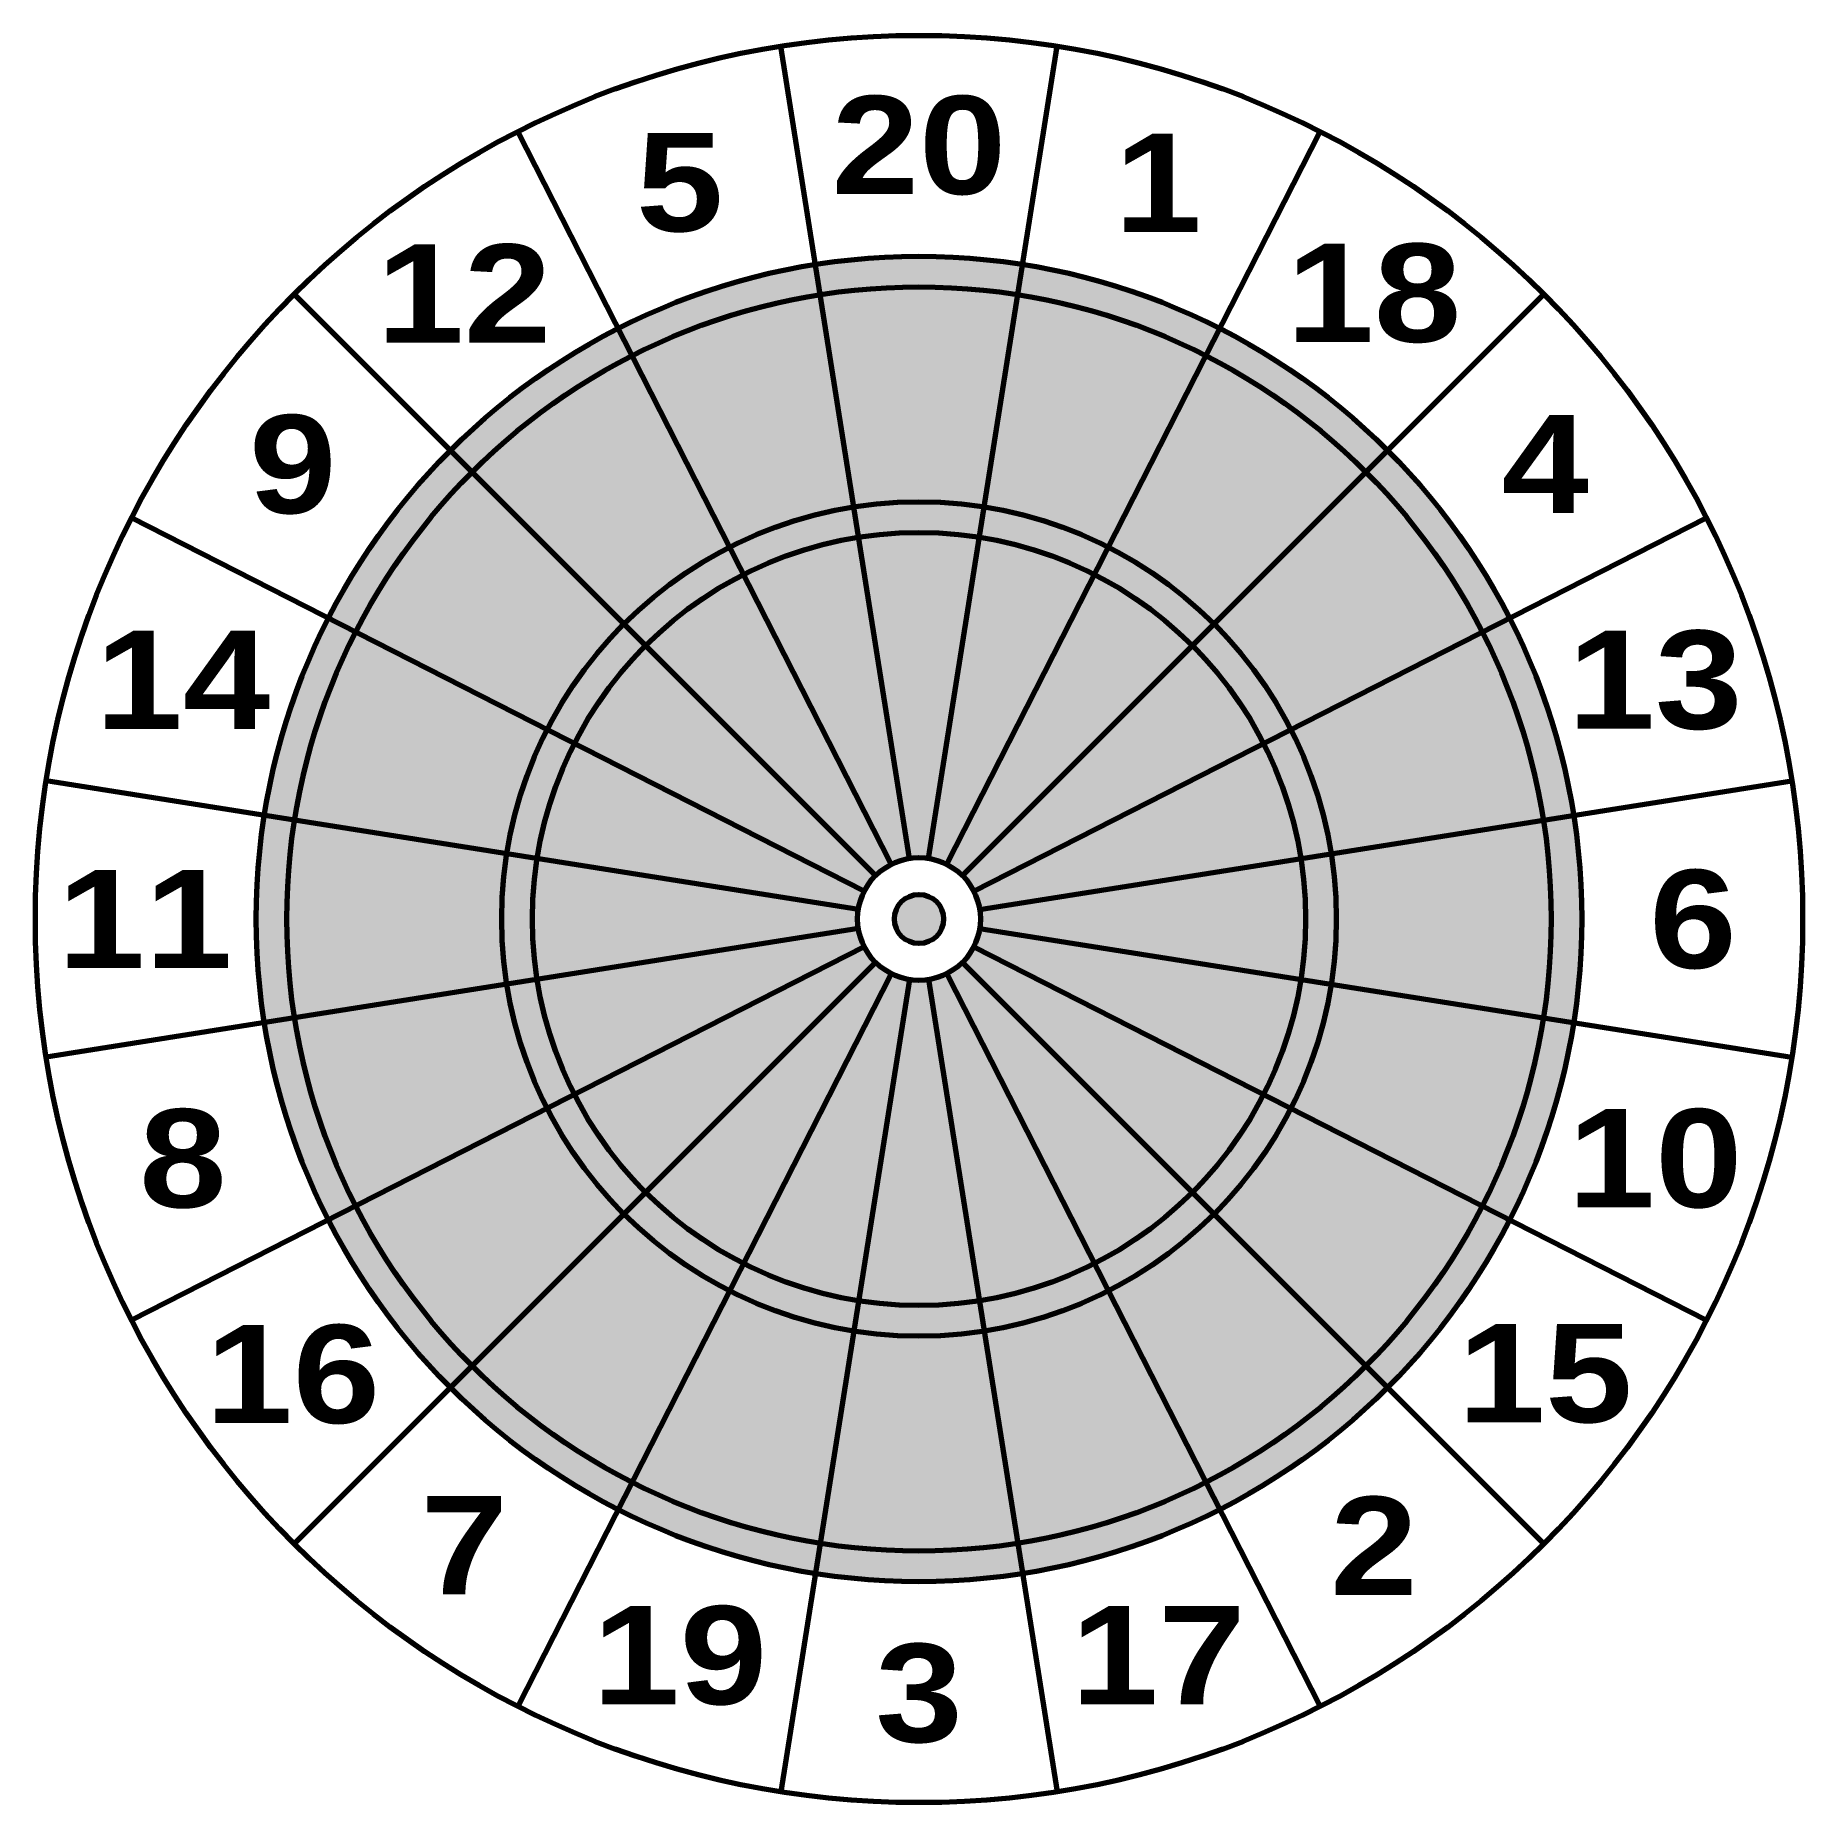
# Model space of a CAD drawing. Header units: inches. Extents: x -9 to 9, y -9 to 9.
import ezdxf
from ezdxf.enums import TextEntityAlignment as Align

# ---------------------------------------------------------------- set-up
doc = ezdxf.new("R2010")
doc.units = ezdxf.units.IN
doc.header["$MEASUREMENT"] = 0
for name, color, linetype in [('Bullseye', 1, 'Continuous'), ('Numbers', 1, 'Continuous'), ('Shade Dark', 5, 'Continuous'), ('Shade Green', 3, 'Continuous'), ('Shade Light', 2, 'Continuous'), ('Shade Red', 1, 'Continuous')]:
    doc.layers.add(name, color=color, linetype=linetype)
doc.layers.add('Wire', color=7, linetype='Continuous', lineweight=70)
doc.styles.add('Numbers', font='ariblk.ttf', dxfattribs={"height": 1})

# ---------------------------------------------------------------- blocks, each defined once
blk = doc.blocks.new('*U0')
at = {"layer": 'Wire'}
blk.add_line((-4.136, -0.655), (4.136, 0.655), dxfattribs=at)
blk = doc.blocks.new('*U1')
at = {"layer": 'Numbers', "color": 0, "linetype": 'ByBlock', "lineweight": -2, "transparency": 16777216}
for p, rotation in [((-0.753, 4.753), 89.9999999999998), ((0.753, 4.753), 71.99999999999984), ((-2.185, 4.288), 107.9999999999997), ((2.185, 4.288), 53.99999999999986), ((-3.403, 3.403), 125.9999999999997), ((3.403, 3.403), 35.99999999999986), ((-4.288, 2.185), 143.9999999999997), ((4.288, 2.185), 17.99999999999993), ((-4.753, 0.753), 161.9999999999997), ((4.753, -0.753), 341.9999999999994), ((4.288, -2.185), 323.9999999999994), ((3.403, -3.403), 305.9999999999994), ((-4.753, -0.753), 180), ((2.185, -4.288), 287.9999999999994), ((-4.288, -2.185), 197.9999999999996), ((-3.403, -3.403), 215.9999999999995), ((-2.185, -4.288), 233.9999999999995), ((-0.753, -4.753), 251.9999999999995), ((0.753, -4.753), 269.9999999999995)]:
    blk.add_blockref('*U0', p, dxfattribs=dict(at, rotation=rotation))
blk.add_blockref('*U0', (4.753, 0.753), dxfattribs=at)

msp = doc.modelspace()

# ---------------------------------------------------------------- hatches: boundary and pattern name
at = {"layer": 'Bullseye'}
h = msp.add_hatch(color=256, dxfattribs=at)
h.dxf.hatch_style = 1
h.paths.add_polyline_path([(0.25, 0, 1), (-0.25, 0, 1)])
at = {"layer": 'Shade Dark'}
h = msp.add_hatch(color=256, dxfattribs=at)
h.dxf.hatch_style = 1
h.paths.add_polyline_path([(-4.198, -0.665), (-6.358, -1.007, 0.078702), (-5.736, -2.923), (-3.787, -1.929, -0.078702)])
h.paths.add_polyline_path([(-0.557, -0.284, -0.078702), (-0.617, -0.098), (-3.889, -0.616, 0.078702), (-3.508, -1.788)])
h.paths.add_polyline_path([(-3.508, 1.788, 0.078702), (-3.889, 0.616), (-0.617, 0.098, -0.078702), (-0.557, 0.284)])
h.paths.add_polyline_path([(-3.787, 1.929), (-5.736, 2.923, 0.078702), (-6.358, 1.007), (-4.198, 0.665, -0.078702)])
h.paths.add_polyline_path([(-2.923, 5.736, 0.078702), (-4.552, 4.552), (-3.005, 3.005, -0.078702), (-1.929, 3.787)])
h.paths.add_polyline_path([(-1.788, 3.508, 0.078702), (-2.784, 2.784), (-0.442, 0.442, -0.078702), (-0.284, 0.557)])
h.paths.add_polyline_path([(1.007, 6.358, 0.078702), (-1.007, 6.358), (-0.665, 4.198, -0.078702), (0.665, 4.198)])
h.paths.add_polyline_path([(0.616, 3.889, 0.078702), (-0.616, 3.889), (-0.098, 0.617, -0.078702), (0.098, 0.617)])
h.paths.add_polyline_path([(4.552, 4.552, 0.078702), (2.923, 5.736), (1.929, 3.787, -0.078702), (3.005, 3.005)])
h.paths.add_polyline_path([(2.784, 2.784, 0.078702), (1.788, 3.508), (0.284, 0.557, -0.078702), (0.442, 0.442)])
h.paths.add_polyline_path([(5.736, 2.923), (3.787, 1.929, -0.078702), (4.198, 0.665), (6.358, 1.007, 0.078702)])
h.paths.add_polyline_path([(3.508, 1.788), (0.557, 0.284, -0.078702), (0.617, 0.098), (3.889, 0.616, 0.078702)])
h.paths.add_polyline_path([(6.358, -1.007), (4.198, -0.665, -0.078702), (3.787, -1.929), (5.736, -2.923, 0.078702)])
h.paths.add_polyline_path([(3.889, -0.616), (0.617, -0.098, -0.078702), (0.557, -0.284), (3.508, -1.788, 0.078702)])
h.paths.add_polyline_path([(2.784, -2.784), (0.442, -0.442, -0.078702), (0.284, -0.557), (1.788, -3.508, 0.078702)])
h.paths.add_polyline_path([(4.552, -4.552), (3.005, -3.005, -0.078702), (1.929, -3.787), (2.923, -5.736, 0.078702)])
h.paths.add_polyline_path([(0.665, -4.198, -0.078702), (-0.665, -4.198), (-1.007, -6.358, 0.078702), (1.007, -6.358)])
h.paths.add_polyline_path([(0.098, -0.617, -0.078702), (-0.098, -0.617), (-0.616, -3.889, 0.078702), (0.616, -3.889)])
h.paths.add_polyline_path([(-0.284, -0.557, -0.078702), (-0.442, -0.442), (-2.784, -2.784, 0.078702), (-1.788, -3.508)])
h.paths.add_polyline_path([(-1.929, -3.787, -0.078702), (-3.005, -3.005), (-4.552, -4.552, 0.078702), (-2.923, -5.736)])
at = {"layer": 'Shade Green'}
h = msp.add_hatch(color=256, dxfattribs=at)
h.dxf.hatch_style = 1
h.paths.add_polyline_path([(4.773, -4.773), (4.552, -4.552, -0.078702), (2.923, -5.736), (3.064, -6.014, 0.078702)])
h.paths.add_polyline_path([(3.005, -3.005), (2.784, -2.784, -0.078702), (1.788, -3.508), (1.929, -3.787, 0.078702)])
h.paths.add_polyline_path([(4.198, -0.665), (3.889, -0.616, -0.078702), (3.508, -1.788), (3.787, -1.929, 0.078702)])
h.paths.add_polyline_path([(6.667, -1.056), (6.358, -1.007, -0.078702), (5.736, -2.923), (6.014, -3.064, 0.078702)])
h.paths.add_polyline_path([(6.014, 3.064), (5.736, 2.923, -0.078702), (6.358, 1.007), (6.667, 1.056, 0.078702)])
h.paths.add_polyline_path([(3.787, 1.929), (3.508, 1.788, -0.078702), (3.889, 0.616), (4.198, 0.665, 0.078702)])
h.paths.add_polyline_path([(1.929, 3.787), (1.788, 3.508, -0.078702), (2.784, 2.784), (3.005, 3.005, 0.078702)])
h.paths.add_polyline_path([(0.616, -3.889, -0.078702), (-0.616, -3.889), (-0.665, -4.198, 0.078702), (0.665, -4.198)])
h.paths.add_polyline_path([(-2.784, -2.784), (-3.005, -3.005, 0.078702), (-1.929, -3.787), (-1.788, -3.508, -0.078702)])
h.paths.add_polyline_path([(-3.889, -0.616), (-4.198, -0.665, 0.078702), (-3.787, -1.929), (-3.508, -1.788, -0.078702)])
h.paths.add_polyline_path([(-3.508, 1.788), (-3.787, 1.929, 0.078702), (-4.198, 0.665), (-3.889, 0.616, -0.078702)])
h.paths.add_polyline_path([(-1.788, 3.508), (-1.929, 3.787, 0.078702), (-3.005, 3.005), (-2.784, 2.784, -0.078702)])
h.paths.add_polyline_path([(0.665, 4.198, 0.078702), (-0.665, 4.198), (-0.616, 3.889, -0.078702), (0.616, 3.889)])
h.paths.add_polyline_path([(1.007, -6.358, -0.078702), (-1.007, -6.358), (-1.056, -6.667, 0.078702), (1.056, -6.667)])
h.paths.add_polyline_path([(-4.552, -4.552), (-4.773, -4.773, 0.078702), (-3.064, -6.014), (-2.923, -5.736, -0.078702)])
h.paths.add_polyline_path([(-6.358, -1.007), (-6.667, -1.056, 0.078702), (-6.014, -3.064), (-5.736, -2.923, -0.078702)])
h.paths.add_polyline_path([(-5.736, 2.923), (-6.014, 3.064, 0.078702), (-6.667, 1.056), (-6.358, 1.007, -0.078702)])
h.paths.add_polyline_path([(3.064, 6.014), (2.923, 5.736, -0.078702), (4.552, 4.552), (4.773, 4.773, 0.078702)])
h.paths.add_polyline_path([(1.056, 6.667, 0.078702), (-1.056, 6.667), (-1.007, 6.358, -0.078702), (1.007, 6.358)])
h.paths.add_polyline_path([(-2.923, 5.736), (-3.064, 6.014, 0.078702), (-4.773, 4.773), (-4.552, 4.552, -0.078702)])
at = {"layer": 'Shade Light'}
h = msp.add_hatch(color=256, dxfattribs=at)
h.dxf.hatch_style = 1
h.paths.add_polyline_path([(-3.005, 3.005), (-4.552, 4.552, 0.078702), (-5.736, 2.923), (-3.787, 1.929, -0.078702)])
h.paths.add_polyline_path([(-2.784, 2.784, 0.078702), (-3.508, 1.788), (-0.557, 0.284, -0.078702), (-0.442, 0.442)])
h.paths.add_polyline_path([(-0.616, 3.889, 0.078702), (-1.788, 3.508), (-0.284, 0.557, -0.078702), (-0.098, 0.617)])
h.paths.add_polyline_path([(-1.007, 6.358, 0.078702), (-2.923, 5.736), (-1.929, 3.787, -0.078702), (-0.665, 4.198)])
h.paths.add_polyline_path([(2.923, 5.736, 0.078702), (1.007, 6.358), (0.665, 4.198, -0.078702), (1.929, 3.787)])
h.paths.add_polyline_path([(1.788, 3.508, 0.078702), (0.616, 3.889), (0.098, 0.617, -0.078702), (0.284, 0.557)])
h.paths.add_polyline_path([(2.784, 2.784), (0.442, 0.442, -0.078702), (0.557, 0.284), (3.508, 1.788, 0.078702)])
h.paths.add_polyline_path([(5.736, 2.923, 0.078702), (4.552, 4.552), (3.005, 3.005, -0.078702), (3.787, 1.929)])
h.paths.add_polyline_path([(6.438, 0, 0.03929), (6.358, 1.007), (4.198, 0.665, -0.03929), (4.25, 0, -0.03929), (4.198, -0.665), (6.358, -1.007, 0.03929)])
h.paths.add_polyline_path([(3.938, 0, 0.03929), (3.889, 0.616), (0.617, 0.098, -0.03929), (0.625, 0, -0.03929), (0.617, -0.098), (3.889, -0.616, 0.03929)])
h.paths.add_polyline_path([(3.508, -1.788), (0.557, -0.284, -0.078702), (0.442, -0.442), (2.784, -2.784, 0.078702)])
h.paths.add_polyline_path([(5.736, -2.923), (3.787, -1.929, -0.078702), (3.005, -3.005), (4.552, -4.552, 0.078702)])
h.paths.add_polyline_path([(1.929, -3.787, -0.078702), (0.665, -4.198), (1.007, -6.358, 0.078702), (2.923, -5.736)])
h.paths.add_polyline_path([(0.284, -0.557, -0.078702), (0.098, -0.617), (0.616, -3.889, 0.078702), (1.788, -3.508)])
h.paths.add_polyline_path([(-0.098, -0.617, -0.078702), (-0.284, -0.557), (-1.788, -3.508, 0.078702), (-0.616, -3.889)])
h.paths.add_polyline_path([(-0.665, -4.198, -0.078702), (-1.929, -3.787), (-2.923, -5.736, 0.078702), (-1.007, -6.358)])
h.paths.add_polyline_path([(-0.442, -0.442, -0.078702), (-0.557, -0.284), (-3.508, -1.788, 0.078702), (-2.784, -2.784)])
h.paths.add_polyline_path([(-3.005, -3.005, -0.078702), (-3.787, -1.929), (-5.736, -2.923, 0.078702), (-4.552, -4.552)])
h.paths.add_polyline_path([(-4.25, 0, -0.03929), (-4.198, 0.665), (-6.358, 1.007, 0.03929), (-6.438, 0, 0.03929), (-6.358, -1.007), (-4.198, -0.665, -0.03929)])
h.paths.add_polyline_path([(-0.625, 0, -0.03929), (-0.617, 0.098), (-3.889, 0.616, 0.03929), (-3.938, 0, 0.03929), (-3.889, -0.616), (-0.617, -0.098, -0.03929)])
at = {"layer": 'Shade Red'}
h = msp.add_hatch(color=256, dxfattribs=at)
h.dxf.hatch_style = 1
h.paths.add_polyline_path([(3.787, -1.929), (3.508, -1.788, -0.078702), (2.784, -2.784), (3.005, -3.005, 0.078702)])
h.paths.add_polyline_path([(4.198, 0.665), (3.889, 0.616, -0.03929), (3.938, 0, -0.03929), (3.889, -0.616), (4.198, -0.665, 0.03929), (4.25, 0, 0.03929)])
h.paths.add_polyline_path([(3.005, 3.005), (2.784, 2.784, -0.078702), (3.508, 1.788), (3.787, 1.929, 0.078702)])
h.paths.add_polyline_path([(-3.938, 0, -0.03929), (-3.889, 0.616), (-4.198, 0.665, 0.03929), (-4.25, 0, 0.03929), (-4.198, -0.665), (-3.889, -0.616, -0.03929)])
h.paths.add_polyline_path([(-2.784, 2.784), (-3.005, 3.005, 0.078702), (-3.787, 1.929), (-3.508, 1.788, -0.078702)])
h.paths.add_polyline_path([(-3.508, -1.788), (-3.787, -1.929, 0.078702), (-3.005, -3.005), (-2.784, -2.784, -0.078702)])
h.paths.add_polyline_path([(-0.616, -3.889, -0.078702), (-1.788, -3.508), (-1.929, -3.787, 0.078702), (-0.665, -4.198)])
h.paths.add_polyline_path([(1.929, -3.787), (1.788, -3.508, -0.078702), (0.616, -3.889), (0.665, -4.198, 0.078702)])
h.paths.add_polyline_path([(-0.616, 3.889), (-0.665, 4.198, 0.078702), (-1.929, 3.787), (-1.788, 3.508, -0.078702)])
h.paths.add_polyline_path([(0.665, 4.198), (0.616, 3.889, -0.078702), (1.788, 3.508), (1.929, 3.787, 0.078702)])
h.paths.add_polyline_path([(-4.552, 4.552), (-4.773, 4.773, 0.078702), (-6.014, 3.064), (-5.736, 2.923, -0.078702)])
h.paths.add_polyline_path([(-1.007, 6.358), (-1.056, 6.667, 0.078702), (-3.064, 6.014), (-2.923, 5.736, -0.078702)])
h.paths.add_polyline_path([(1.056, 6.667), (1.007, 6.358, -0.078702), (2.923, 5.736), (3.064, 6.014, 0.078702)])
h.paths.add_polyline_path([(4.773, 4.773), (4.552, 4.552, -0.078702), (5.736, 2.923), (6.014, 3.064, 0.078702)])
h.paths.add_polyline_path([(-6.438, 0, -0.03929), (-6.358, 1.007), (-6.667, 1.056, 0.03929), (-6.75, 0, 0.03929), (-6.667, -1.056), (-6.358, -1.007, -0.03929)])
h.paths.add_polyline_path([(6.75, 0, 0.03929), (6.667, 1.056), (6.358, 1.007, -0.03929), (6.438, 0, -0.03929), (6.358, -1.007), (6.667, -1.056, 0.03929)])
h.paths.add_polyline_path([(6.014, -3.064), (5.736, -2.923, -0.078702), (4.552, -4.552), (4.773, -4.773, 0.078702)])
h.paths.add_polyline_path([(3.064, -6.014), (2.923, -5.736, -0.078702), (1.007, -6.358), (1.056, -6.667, 0.078702)])
h.paths.add_polyline_path([(-2.923, -5.736), (-3.064, -6.014, 0.078702), (-1.056, -6.667), (-1.007, -6.358, -0.078702)])
h.paths.add_polyline_path([(-5.736, -2.923), (-6.014, -3.064, 0.078702), (-4.773, -4.773), (-4.552, -4.552, -0.078702)])

# ---------------------------------------------------------------- linework, layer by layer
at = {"layer": 'Wire'}
for radius in [9, 6.75, 6.438, 4.25, 3.938, 0.625, 0.25]:
    msp.add_circle((0, 0), radius, dxfattribs=at)

# ---------------------------------------------------------------- block references
at = {"layer": 'Numbers'}
msp.add_blockref('*U1', (0, 0), dxfattribs=at)

# ---------------------------------------------------------------- texts
at = {"layer": 'Numbers', "style": 'Numbers'}
for s, p in [('20', (0, 7.883)), ('5', (-2.437, 7.497)), ('1', (2.436, 7.498)), ('12', (-4.634, 6.378)), ('18', (4.633, 6.378)), ('9', (-6.378, 4.633)), ('4', (6.378, 4.634)), ('14', (-7.498, 2.436)), ('13', (7.497, 2.437)), ('11', (-7.883, 0)), ('6', (7.883, 0)), ('8', (-7.497, -2.437)), ('10', (7.498, -2.436)), ('16', (-6.378, -4.634)), ('15', (6.378, -4.633)), ('7', (-4.633, -6.378)), ('2', (4.634, -6.378)), ('19', (-2.436, -7.498)), ('17', (2.437, -7.497)), ('3', (0, -7.883))]:
    msp.add_text(s, height=1, dxfattribs=at).set_placement(p, align=Align.MIDDLE)

doc.saveas('drawing.dxf')
